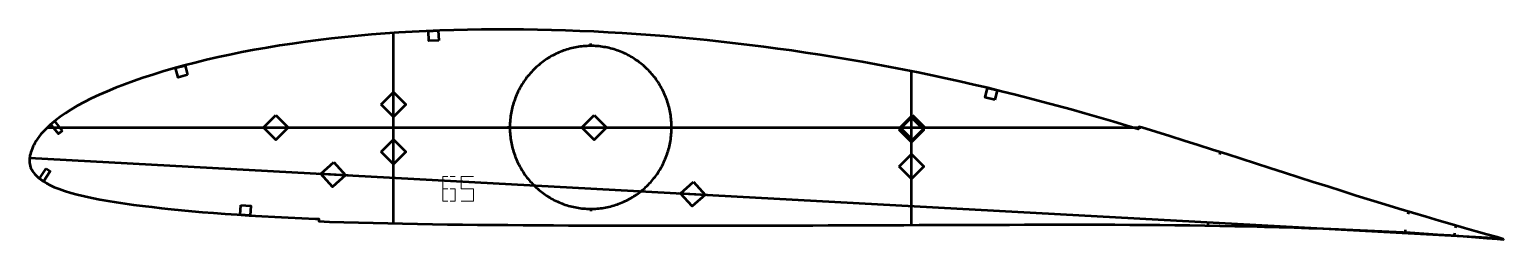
# Model space of a CAD drawing. Header units: metres. Extents: x 10 to 608, y 154 to 240.
import ezdxf

# ---------------------------------------------------------------- set-up
doc = ezdxf.new("R2010")
doc.units = ezdxf.units.M
doc.layers.add('Layer', color=1, linetype='Continuous', lineweight=50)
doc.layers.add('NumLabel', color=1, linetype='Continuous', lineweight=15)

msp = doc.modelspace()

# ---------------------------------------------------------------- linework, layer by layer
at = {"layer": 'Layer', "color": 7}
for p, q in [((157.91, 161.01), (157.91, 238.32)), ((367.91, 160.37), (367.91, 222.8)), ((157.91, 203.31), (157.91, 215.31)), ((367.91, 193), (367.91, 205)), ((17.71, 200), (460.9, 200)), ((104.25, 200), (116.25, 200)), ((233.31, 200), (245.31, 200)), ((362.36, 200), (374.36, 200)), ((157.91, 184.02), (157.91, 196.02)), ((10.49, 187.64), (606.35, 155.06)), ((367.91, 178.17), (367.91, 190.17)), ((127.57, 181.24), (139.55, 180.59)), ((273.29, 173.27), (285.27, 172.62))]:
    msp.add_line(p, q, dxfattribs=at)
at = {"layer": 'Layer'}
for p, q in [((237.91, 233.07), (237.91, 234.07)), ((205.14, 200), (204.14, 200)), ((270.69, 200), (271.69, 200)), ((493.06, 189.91), (492.77, 188.96)), ((237.91, 166.93), (237.91, 165.93)), ((569.35, 165.77), (569.08, 164.81)), ((488.02, 161.15), (487.98, 160.16)), ((568, 158.38), (567.94, 157.39)), ((587.95, 157.07), (587.89, 156.07)), ((588.54, 160.13), (588.28, 159.16))]:
    msp.add_line(p, q, dxfattribs=at)
for points in [[(607.74, 154.67), (605.24, 155.37), (601.15, 156.52), (596.73, 157.78), (592, 159.13), (587.02, 160.56), (581.82, 162.07), (576.46, 163.65), (570.96, 165.28), (565.36, 166.97), (559.69, 168.71), (553.97, 170.47), (548.2, 172.27), (542.41, 174.1), (536.59, 175.95), (530.75, 177.81), (524.9, 179.68), (519.05, 181.56), (513.2, 183.44), (507.36, 185.32), (501.53, 187.2), (495.72, 189.06), (489.92, 190.92), (484.15, 192.75), (478.39, 194.57), (472.64, 196.38), (466.92, 198.16), (461.2, 199.91), (460.05, 200.26), (459.76, 199.3), (455.22, 200.68), (449.55, 202.37), (443.88, 204.02), (438.23, 205.64), (432.59, 207.23), (426.95, 208.78), (421.32, 210.3), (415.69, 211.78), (410.06, 213.22), (404.43, 214.62), (398.8, 215.99), (393.16, 217.32), (387.52, 218.61), (381.88, 219.87), (376.23, 221.09), (370.57, 222.27), (364.91, 223.41), (359.26, 224.51), (353.59, 225.57), (347.91, 226.6), (342.23, 227.59), (336.54, 228.54), (330.85, 229.45), (325.15, 230.32), (319.45, 231.16), (313.74, 231.95), (308.02, 232.71), (302.3, 233.43), (296.56, 234.12), (290.83, 234.76), (285.1, 235.37), (279.36, 235.94), (273.62, 236.47), (267.87, 236.97), (262.12, 237.43), (256.38, 237.84), (250.64, 238.22), (244.91, 238.56), (239.18, 238.86), (233.45, 239.11), (227.73, 239.33), (222.02, 239.5), (216.32, 239.63), (210.62, 239.72), (204.94, 239.77), (199.28, 239.77), (193.62, 239.72), (187.98, 239.63), (182.36, 239.49), (176.75, 239.31), (171.17, 239.08), (165.6, 238.8), (160.07, 238.47), (154.56, 238.09), (149.07, 237.66), (143.61, 237.18), (138.19, 236.64), (132.81, 236.06), (127.46, 235.42), (122.16, 234.72), (116.9, 233.98), (111.71, 233.19), (106.59, 232.35), (101.53, 231.45), (96.55, 230.5), (91.66, 229.5), (86.86, 228.45), (82.15, 227.36), (77.55, 226.23), (73.08, 225.07), (68.72, 223.87), (64.5, 222.64), (60.4, 221.37), (56.44, 220.08), (52.6, 218.75), (48.9, 217.4), (45.34, 216.02), (41.91, 214.61), (38.63, 213.17), (35.51, 211.7), (32.57, 210.22), (29.82, 208.73), (27.29, 207.23), (24.99, 205.77), (22.94, 204.35), (21.15, 202.99), (19.57, 201.7), (18.22, 200.49), (17.03, 199.33), (16, 198.25), (15.11, 197.24), (14.34, 196.27), (13.67, 195.35), (13.09, 194.48), (12.59, 193.65), (12.16, 192.83), (11.79, 192.06), (11.47, 191.32), (11.2, 190.6), (10.97, 189.92), (10.79, 189.25), (10.63, 188.62), (10.53, 188.1), (10.48, 187.46), (10.45, 186.85), (10.44, 186.25), (10.48, 185.65), (10.56, 185.03), (10.71, 184.4), (10.92, 183.75), (11.21, 183.09), (11.58, 182.41), (12.04, 181.71), (12.6, 181), (13.27, 180.28), (14.06, 179.55), (14.99, 178.82), (16.09, 178.08), (17.36, 177.32), (18.82, 176.55), (20.51, 175.79), (22.46, 175.02), (24.68, 174.25), (27.14, 173.48), (29.81, 172.75), (32.7, 172.04), (35.73, 171.37), (38.89, 170.75), (42.17, 170.18), (45.59, 169.64), (49.1, 169.1), (52.65, 168.59), (56.29, 168.12), (60.07, 167.68), (63.95, 167.24), (67.93, 166.8), (72.01, 166.39), (76.21, 165.99), (80.57, 165.62), (85.07, 165.26), (89.74, 164.91), (94.57, 164.57), (99.54, 164.24), (104.66, 163.93), (109.9, 163.64), (115.29, 163.37), (120.8, 163.13), (126.42, 162.9), (127.73, 162.86), (127.7, 161.86), (132.1, 161.7), (137.9, 161.51), (143.75, 161.34), (149.67, 161.19), (155.63, 161.05), (161.65, 160.93), (167.69, 160.82), (173.74, 160.72), (179.81, 160.64), (185.91, 160.57), (192.03, 160.5), (198.17, 160.44), (204.33, 160.38), (210.48, 160.33), (216.63, 160.28), (222.79, 160.24), (228.95, 160.21), (235.13, 160.19), (241.33, 160.17), (247.53, 160.16), (253.73, 160.14), (259.93, 160.13), (266.13, 160.11), (272.31, 160.1), (278.49, 160.11), (284.67, 160.12), (290.85, 160.13), (297.03, 160.14), (303.21, 160.14), (309.39, 160.15), (315.57, 160.17), (321.75, 160.19), (327.92, 160.22), (334.09, 160.24), (340.25, 160.27), (346.41, 160.29), (352.56, 160.31), (358.71, 160.33), (364.86, 160.36), (371.01, 160.38), (377.14, 160.4), (383.26, 160.41), (389.37, 160.42), (395.47, 160.42), (401.56, 160.45), (407.65, 160.48), (413.74, 160.52), (419.84, 160.54), (425.95, 160.55), (432.07, 160.55), (438.18, 160.55), (444.27, 160.54), (450.34, 160.53), (456.41, 160.5), (462.5, 160.44), (468.6, 160.39), (474.69, 160.33), (480.75, 160.26), (486.8, 160.18), (492.86, 160.07), (498.92, 159.95), (504.98, 159.83), (511, 159.69), (516.99, 159.53), (522.96, 159.35), (528.95, 159.14), (534.94, 158.93), (540.91, 158.7), (546.83, 158.45), (552.71, 158.18), (558.54, 157.9), (564.31, 157.59), (570.01, 157.27), (575.6, 156.93), (581.06, 156.56), (586.39, 156.18), (591.53, 155.8), (596.43, 155.42), (601.03, 155.05), (605.26, 154.69), (607.85, 154.46)], [(270.69, 200), (270.68, 200.69), (270.66, 201.39), (270.62, 202.08), (270.57, 202.78), (270.51, 203.47), (270.43, 204.16), (270.34, 204.85), (270.23, 205.53), (270.1, 206.22), (269.97, 206.9), (269.82, 207.58), (269.65, 208.25), (269.47, 208.92), (269.28, 209.59), (269.07, 210.25), (268.85, 210.91), (268.62, 211.56), (268.37, 212.21), (268.11, 212.86), (267.84, 213.49), (267.55, 214.12), (267.25, 214.75), (266.93, 215.37), (266.61, 215.98), (266.27, 216.59), (265.92, 217.18), (265.55, 217.77), (265.18, 218.35), (264.79, 218.93), (264.39, 219.49), (263.98, 220.05), (263.55, 220.6), (263.12, 221.14), (262.67, 221.67), (262.22, 222.19), (261.75, 222.7), (261.27, 223.2), (260.78, 223.69), (260.28, 224.17), (259.78, 224.64), (259.26, 225.1), (258.73, 225.54), (258.19, 225.98), (257.65, 226.4), (257.09, 226.82), (256.53, 227.22), (255.96, 227.61), (255.38, 227.98), (254.8, 228.35), (254.2, 228.7), (253.6, 229.04), (252.99, 229.36), (252.38, 229.68), (251.76, 229.98), (251.13, 230.26), (250.5, 230.54), (249.86, 230.8), (249.21, 231.04), (248.56, 231.28), (247.91, 231.49), (247.25, 231.7), (246.59, 231.89), (245.92, 232.07), (245.25, 232.23), (244.58, 232.38), (243.91, 232.51), (243.23, 232.63), (242.55, 232.74), (241.86, 232.83), (241.18, 232.91), (240.49, 232.97), (239.81, 233.02), (239.12, 233.05), (238.43, 233.07), (237.74, 233.07), (237.05, 233.06), (236.36, 233.03), (235.68, 232.99), (234.99, 232.94), (234.3, 232.87), (233.62, 232.79), (232.94, 232.69), (232.26, 232.57), (231.58, 232.45), (230.91, 232.31), (230.24, 232.15), (229.57, 231.98), (228.9, 231.8), (228.24, 231.6), (227.59, 231.39), (226.94, 231.16), (226.29, 230.92), (225.65, 230.67), (225.01, 230.4), (224.38, 230.12), (223.76, 229.83), (223.14, 229.52), (222.53, 229.2), (221.92, 228.87), (221.33, 228.52), (220.74, 228.17), (220.15, 227.79), (219.58, 227.41), (219.01, 227.02), (218.45, 226.61), (217.9, 226.19), (217.36, 225.76), (216.83, 225.32), (216.31, 224.87), (215.79, 224.4), (215.29, 223.93), (214.8, 223.45), (214.31, 222.95), (213.84, 222.44), (213.38, 221.93), (212.93, 221.4), (212.49, 220.87), (212.06, 220.33), (211.64, 219.77), (211.24, 219.21), (210.84, 218.64), (210.46, 218.06), (210.09, 217.48), (209.73, 216.88), (209.39, 216.28), (209.05, 215.68), (208.73, 215.06), (208.43, 214.44), (208.13, 213.81), (207.85, 213.18), (207.58, 212.53), (207.33, 211.89), (207.09, 211.24), (206.86, 210.58), (206.65, 209.92), (206.45, 209.26), (206.26, 208.59), (206.09, 207.91), (205.93, 207.24), (205.79, 206.56), (205.66, 205.88), (205.54, 205.19), (205.44, 204.5), (205.36, 203.81), (205.28, 203.12), (205.23, 202.43), (205.18, 201.74), (205.15, 201.04), (205.14, 200.35), (205.14, 199.65), (205.15, 198.96), (205.18, 198.26), (205.23, 197.57), (205.28, 196.88), (205.36, 196.19), (205.44, 195.5), (205.54, 194.81), (205.66, 194.12), (205.79, 193.44), (205.93, 192.76), (206.09, 192.09), (206.26, 191.41), (206.45, 190.74), (206.65, 190.08), (206.86, 189.42), (207.09, 188.76), (207.33, 188.11), (207.58, 187.47), (207.85, 186.82), (208.13, 186.19), (208.43, 185.56), (208.73, 184.94), (209.05, 184.32), (209.39, 183.72), (209.73, 183.12), (210.09, 182.52), (210.46, 181.94), (210.84, 181.36), (211.24, 180.79), (211.64, 180.23), (212.06, 179.67), (212.49, 179.13), (212.93, 178.6), (213.38, 178.07), (213.84, 177.56), (214.31, 177.05), (214.8, 176.55), (215.29, 176.07), (215.79, 175.6), (216.31, 175.13), (216.83, 174.68), (217.36, 174.24), (217.9, 173.81), (218.45, 173.39), (219.01, 172.98), (219.58, 172.59), (220.15, 172.21), (220.74, 171.83), (221.33, 171.48), (221.92, 171.13), (222.53, 170.8), (223.14, 170.48), (223.76, 170.17), (224.38, 169.88), (225.01, 169.6), (225.65, 169.33), (226.29, 169.08), (226.94, 168.84), (227.59, 168.61), (228.24, 168.4), (228.9, 168.2), (229.57, 168.02), (230.24, 167.85), (230.91, 167.69), (231.58, 167.55), (232.26, 167.43), (232.94, 167.31), (233.62, 167.21), (234.3, 167.13), (234.99, 167.06), (235.68, 167.01), (236.36, 166.97), (237.05, 166.94), (237.74, 166.93), (238.43, 166.93), (239.12, 166.95), (239.81, 166.98), (240.49, 167.03), (241.18, 167.09), (241.86, 167.17), (242.55, 167.26), (243.23, 167.37), (243.91, 167.49), (244.58, 167.62), (245.25, 167.77), (245.92, 167.93), (246.59, 168.11), (247.25, 168.3), (247.91, 168.51), (248.56, 168.72), (249.21, 168.96), (249.86, 169.2), (250.5, 169.46), (251.13, 169.74), (251.76, 170.02), (252.38, 170.32), (252.99, 170.64), (253.6, 170.96), (254.2, 171.3), (254.8, 171.65), (255.38, 172.02), (255.96, 172.39), (256.53, 172.78), (257.09, 173.18), (257.65, 173.6), (258.19, 174.02), (258.73, 174.46), (259.26, 174.9), (259.78, 175.36), (260.28, 175.83), (260.78, 176.31), (261.27, 176.8), (261.75, 177.3), (262.22, 177.81), (262.67, 178.33), (263.12, 178.86), (263.55, 179.4), (263.98, 179.95), (264.39, 180.51), (264.79, 181.07), (265.18, 181.65), (265.55, 182.23), (265.92, 182.82), (266.27, 183.41), (266.61, 184.02), (266.93, 184.63), (267.25, 185.25), (267.55, 185.88), (267.84, 186.51), (268.11, 187.14), (268.37, 187.79), (268.62, 188.44), (268.85, 189.09), (269.07, 189.75), (269.28, 190.41), (269.47, 191.08), (269.65, 191.75), (269.82, 192.42), (269.97, 193.1), (270.1, 193.78), (270.23, 194.47), (270.34, 195.15), (270.43, 195.84), (270.51, 196.53), (270.57, 197.22), (270.62, 197.92), (270.66, 198.61), (270.68, 199.31), (270.69, 200)]]:
    msp.add_lwpolyline(points, close=True, dxfattribs=at)
for points in [[(176.29, 235.29), (172.29, 235.12), (172.13, 239.12), (176.13, 239.28), (176.29, 235.29)], [(74.54, 221.32), (70.68, 220.26), (69.62, 224.12), (73.48, 225.18), (74.54, 221.32)], [(401.67, 211.17), (397.78, 212.12), (398.72, 216), (402.61, 215.06), (401.67, 211.17)], [(152.91, 209.31), (157.91, 214.31), (162.91, 209.31), (157.91, 204.31), (152.91, 209.31)], [(110.25, 205), (115.25, 200), (110.25, 195), (105.25, 200), (110.25, 205)], [(239.31, 205), (244.31, 200), (239.31, 195), (234.31, 200), (239.31, 205)], [(362.91, 199), (367.91, 204), (372.91, 199), (367.91, 194), (362.91, 199)], [(368.36, 205), (373.36, 200), (368.36, 195), (363.36, 200), (368.36, 205)], [(23.74, 198.66), (22.2, 197.38), (19.02, 201.24), (20.56, 202.51), (23.74, 198.66)], [(152.91, 190.02), (157.91, 195.02), (162.91, 190.02), (157.91, 185.02), (152.91, 190.02)], [(133.83, 185.91), (138.55, 180.64), (133.28, 175.92), (128.57, 181.19), (133.83, 185.91)], [(362.91, 184.17), (367.91, 189.17), (372.91, 184.17), (367.91, 179.17), (362.91, 184.17)], [(17.23, 183.34), (18.89, 182.22), (16.1, 178.08), (14.44, 179.19), (17.23, 183.34)], [(279.55, 177.94), (284.27, 172.67), (279.01, 167.95), (274.29, 173.22), (279.55, 177.94)], [(96.1, 168.47), (100.09, 168.21), (99.82, 164.22), (95.83, 164.48), (96.1, 168.47)]]:
    msp.add_lwpolyline(points, dxfattribs=at)
at = {"layer": 'NumLabel', "color": 1}
for points in [[(179.94, 180.01), (177.94, 180.01), (177.94, 170.01), (179.94, 170.01)], [(182.94, 180.01), (180.94, 180.01)], [(190.44, 180.01), (185.44, 180.01), (185.44, 175.01), (190.44, 175.01), (190.44, 170.01), (185.44, 170.01)], [(179.94, 175.01), (177.94, 175.01)], [(180.94, 170.01), (182.94, 170.01), (182.94, 175.01), (180.94, 175.01)]]:
    msp.add_lwpolyline(points, dxfattribs=at)

doc.saveas('drawing.dxf')
